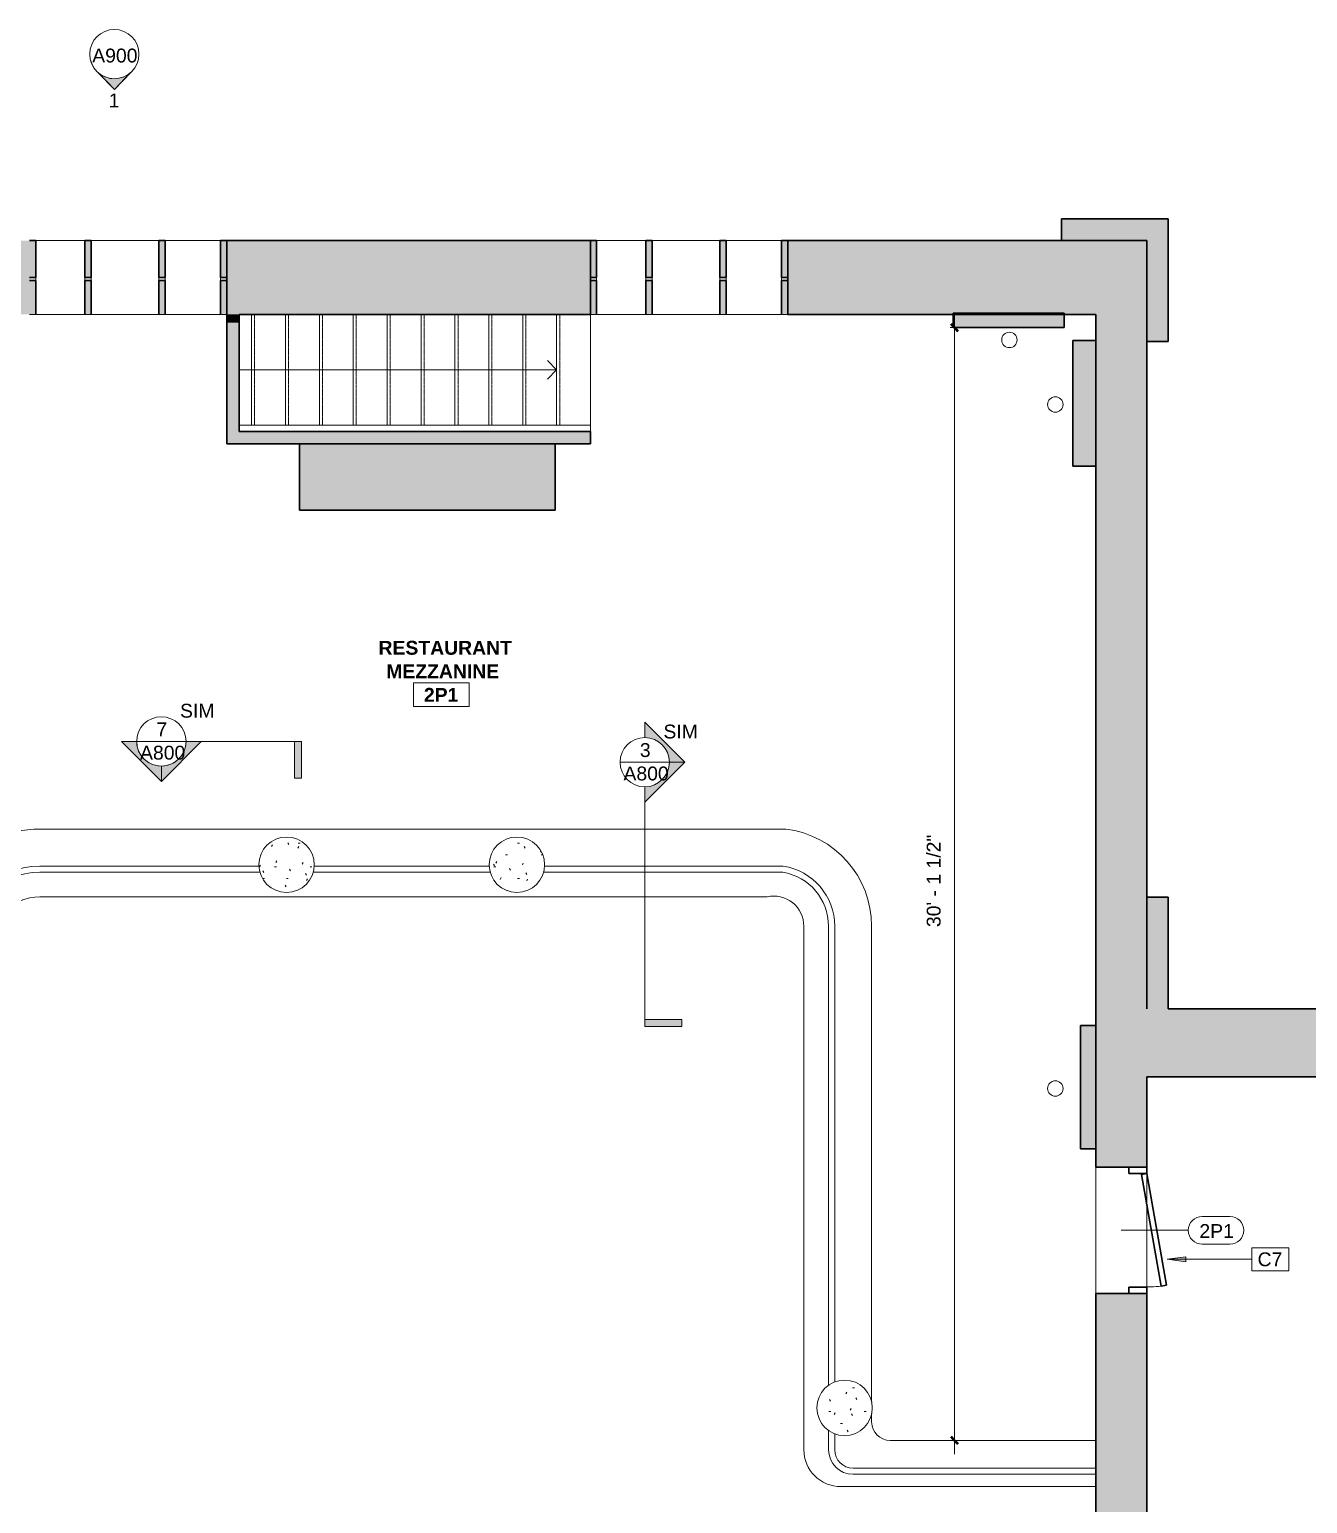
# Model space of a CAD drawing. Header units: inches. Extents: x -1176 to 1507, y -2587 to 978.
# Drawn here: x 118.2 to 533, y 428.4 to 907 of the extents above; entities that cross this region are included whole.
import ezdxf

# ---------------------------------------------------------------- set-up
doc = ezdxf.new("R2010")
doc.units = ezdxf.units.IN
doc.header["$MEASUREMENT"] = 0
doc.linetypes.add('Overhead 1_16_', pattern=[0.101562, 0.0625, -0.039062])
for name, color, linetype, lineweight in [('A-ANNO-DIMS', 211, 'Continuous', 9), ('A-ANNO-DIMS-48', 211, 'Continuous', 9), ('A-ANNO-KEYN', 231, 'Continuous', 9), ('A-AREA-IDEN', 2, 'Continuous', 9), ('A-DOOR', 31, 'Continuous', 18), ('A-DOOR-FRAM', 31, 'Continuous', 30), ('A-DOOR-IDEN', 31, 'Continuous', 9), ('A-FLOR', 192, 'Continuous', 18), ('A-FLOR-HRAL', 11, 'Continuous', 18), ('A-GENM', 13, 'Continuous', 18), ('A-GLAZ', 151, 'Continuous', 18), ('A-WALL', 113, 'Continuous', 18), ('A-WALL-PATT', 111, 'Continuous', 18), ('G-ANNO-SYMB', 111, 'Continuous', 9), ('I-WALL', 2, 'Continuous', 18), ('S-COLS', 52, 'Continuous', 18), ('S-STRS', 31, 'Continuous', 18), ('S-STRS-ANNO', 31, 'Continuous', 9)]:
    doc.layers.add(name, color=color, linetype=linetype, lineweight=lineweight)
doc.styles.add('Arial', font='arial.ttf', dxfattribs={"height": 4.5})
doc.styles.add('Swis721 Lt BT', font='swissl.ttf', dxfattribs={"height": 4.5})
doc.styles.add('Swis721 Lt BT_B', font='', dxfattribs={"height": 4.5})
doc.styles.get('Swis721 Lt BT_B').set_extended_font_data('Swis721 Lt BT', bold=True)
doc.dimstyles.new('OTJ_-_3_32__Linear__1_2__Tolerance_1', dxfattribs={"dimscale": 12, "dimtxt": 4.748918, "dimasz": 0.1875, "dimexe": 0.375, "dimexo": 0.25, "dimgap": 0.25, "dimtad": 1, "dimdec": 1, "dimrnd": 0.5, "dimzin": 3, "dimdsep": 46, "dimlunit": 4, "dimtxsty": 'Swis721 Lt BT', "dimblk1": 'OBLIQUE', "dimblk2": 'OBLIQUE', "dimsah": 1, "dimcen": 0.09, "dimdle": 0.375, "dimazin": 0, "dimtfac": 1, "dimtdec": 4, "dimtix": 1, "dimtmove": 0, "dimatfit": 3, "dimfxl": 1, "dimtvp": 1, "dimfrac": 2, "dimtolj": 1, "dimtzin": 0, "dimarcsym": 2})

# ---------------------------------------------------------------- blocks, each defined once
blk = doc.blocks.new('Concrete-Round-Column - 18_-V1-2nd Floor Construction')
at = {"layer": 'S-COLS', "lineweight": 9}
h = blk.add_hatch(dxfattribs=at)
h.set_pattern_fill('FP_2', color=256, style=0, pattern_type=2)
h.set_pattern_definition([(0, (-201.635, -635.843), (15.36, 3.84), [0.634, -10.886, 0.634, -10.886, -61.44]), (0, (-201.635, -635.843), (15.36, 3.84), [-23.04, 0.634, -22.406, 0.634, -10.886, -26.88]), (0, (-201.635, -635.843), (15.36, 3.84), [-57.6, 0.634, -7.046, 0.634, -18.566]), (120, (-195.875, -633.923), (-11.005538, 11.38215), [0.634, -10.886, 0.634, -10.886, -61.44]), (120, (-195.875, -633.923), (-11.005538, 11.38215), [-23.04, 0.634, -22.406, 0.634, -10.886, -26.88]), (120, (-195.875, -633.923), (-11.005538, 11.38215), [-57.6, 0.634, -7.046, 0.634, -18.566]), (240, (-193.955, -626.243), (-4.354462, -15.22215), [0.634, -10.886, 0.634, -10.886, -61.44]), (240, (-193.955, -626.243), (-4.354462, -15.22215), [-23.04, 0.634, -22.406, 0.634, -10.886, -26.88]), (240, (-193.955, -626.243), (-4.354462, -15.22215), [-57.6, 0.634, -7.046, 0.634, -18.566])])
h.paths.add_polyline_path([(0, -9), (2, -8.77), (3.9, -8.11), (5.61, -7.04), (7.04, -5.61), (8.11, -3.9), (8.77, -2), (9, 0), (8.77, 2), (8.11, 3.9), (7.04, 5.61), (5.61, 7.04), (3.9, 8.11), (2, 8.77), (0, 9), (-2, 8.77), (-3.9, 8.11), (-5.61, 7.04), (-7.04, 5.61), (-8.11, 3.9), (-8.77, 2), (-9, 0), (-8.77, -2), (-8.11, -3.9), (-7.04, -5.61), (-5.61, -7.04), (-3.9, -8.11), (-2, -8.77)], flags=0)
for start, end in [(0, 180), (180, 0)]:
    blk.add_arc((0, 0), 9, start, end, dxfattribs=at)
blk = doc.blocks.new('Concrete-Round-Column - 18_-V2-2nd Floor Construction')
at = {"layer": 'S-COLS', "lineweight": 9}
h = blk.add_hatch(dxfattribs=at)
h.set_pattern_fill('FP_3', color=256, style=0, pattern_type=2)
h.set_pattern_definition([(0, (-276.385, -635.843), (15.36, 3.84), [0.634, -10.886, 0.634, -10.886, -61.44]), (0, (-276.385, -635.843), (15.36, 3.84), [-23.04, 0.634, -22.406, 0.634, -10.886, -26.88]), (0, (-276.385, -635.843), (15.36, 3.84), [-57.6, 0.634, -7.046, 0.634, -18.566]), (120, (-270.625, -633.923), (-11.005538, 11.38215), [0.634, -10.886, 0.634, -10.886, -61.44]), (120, (-270.625, -633.923), (-11.005538, 11.38215), [-23.04, 0.634, -22.406, 0.634, -10.886, -26.88]), (120, (-270.625, -633.923), (-11.005538, 11.38215), [-57.6, 0.634, -7.046, 0.634, -18.566]), (240, (-268.705, -626.243), (-4.354462, -15.22215), [0.634, -10.886, 0.634, -10.886, -61.44]), (240, (-268.705, -626.243), (-4.354462, -15.22215), [-23.04, 0.634, -22.406, 0.634, -10.886, -26.88]), (240, (-268.705, -626.243), (-4.354462, -15.22215), [-57.6, 0.634, -7.046, 0.634, -18.566])])
h.paths.add_polyline_path([(0, -9), (2, -8.77), (3.9, -8.11), (5.61, -7.04), (7.04, -5.61), (8.11, -3.9), (8.77, -2), (9, 0), (8.77, 2), (8.11, 3.9), (7.04, 5.61), (5.61, 7.04), (3.9, 8.11), (2, 8.77), (0, 9), (-2, 8.77), (-3.9, 8.11), (-5.61, 7.04), (-7.04, 5.61), (-8.11, 3.9), (-8.77, 2), (-9, 0), (-8.77, -2), (-8.11, -3.9), (-7.04, -5.61), (-5.61, -7.04), (-3.9, -8.11), (-2, -8.77)], flags=0)
for start, end in [(0, 180), (180, 0)]:
    blk.add_arc((0, 0), 9, start, end, dxfattribs=at)
blk = doc.blocks.new('Concrete-Round-Column - 18_-V3-2nd Floor Construction')
at = {"layer": 'S-COLS', "lineweight": 9}
h = blk.add_hatch(dxfattribs=at)
h.set_pattern_fill('FP_4', color=256, style=0, pattern_type=2)
h.set_pattern_definition([(0, (-382.73, -459.504), (15.36, 3.84), [0.634, -10.886, 0.634, -10.886, -61.44]), (0, (-382.73, -459.504), (15.36, 3.84), [-23.04, 0.634, -22.406, 0.634, -10.886, -26.88]), (0, (-382.73, -459.504), (15.36, 3.84), [-57.6, 0.634, -7.046, 0.634, -18.566]), (120, (-376.97, -457.584), (-11.005538, 11.38215), [0.634, -10.886, 0.634, -10.886, -61.44]), (120, (-376.97, -457.584), (-11.005538, 11.38215), [-23.04, 0.634, -22.406, 0.634, -10.886, -26.88]), (120, (-376.97, -457.584), (-11.005538, 11.38215), [-57.6, 0.634, -7.046, 0.634, -18.566]), (240, (-375.05, -449.904), (-4.354462, -15.22215), [0.634, -10.886, 0.634, -10.886, -61.44]), (240, (-375.05, -449.904), (-4.354462, -15.22215), [-23.04, 0.634, -22.406, 0.634, -10.886, -26.88]), (240, (-375.05, -449.904), (-4.354462, -15.22215), [-57.6, 0.634, -7.046, 0.634, -18.566])])
h.paths.add_polyline_path([(0, -9), (2, -8.77), (3.9, -8.11), (5.61, -7.04), (7.04, -5.61), (8.11, -3.9), (8.77, -2), (9, 0), (8.77, 2), (8.11, 3.9), (7.04, 5.61), (5.61, 7.04), (3.9, 8.11), (2, 8.77), (0, 9), (-2, 8.77), (-3.9, 8.11), (-5.61, 7.04), (-7.04, 5.61), (-8.11, 3.9), (-8.77, 2), (-9, 0), (-8.77, -2), (-8.11, -3.9), (-7.04, -5.61), (-5.61, -7.04), (-3.9, -8.11), (-2, -8.77)], flags=0)
for start, end in [(0, 180), (180, 0)]:
    blk.add_arc((0, 0), 9, start, end, dxfattribs=at)
blk = doc.blocks.new('Chapel Windows - Chapel Windows-5456359-2nd Floor Construction')
at = {"layer": 'A-GLAZ'}
h = blk.add_hatch(color=250, dxfattribs=at)
h.paths.add_polyline_path([(30, -12), (32, -12), (32, -1), (30, -1)], flags=0)
h.paths.add_polyline_path([(10, -12), (12, -12), (12, -1), (10, -1)], flags=0)
h.paths.add_polyline_path([(-12, -12), (-12, -1), (-14, -1), (-14, -12)], flags=0)
h.paths.add_polyline_path([(-32, -12), (-30, -12), (-30, -1), (-32, -1)], flags=0)
h.paths.add_polyline_path([(32, 0), (32, 12), (30, 12), (30, 0)], flags=0)
h.paths.add_polyline_path([(10, 0), (12, 0), (12, 12), (10, 12)], flags=0)
h.paths.add_polyline_path([(-12, 0), (-12, 12), (-14, 12), (-14, 0)], flags=0)
h.paths.add_polyline_path([(-30, 0), (-30, 12), (-32, 12), (-32, 0)], flags=0)
at = {"layer": 'A-GLAZ', "color": 8, "lineweight": 30}
for p, q in [((-30, 12), (-32, 12)), ((-30, 0), (-30, 12)), ((-12, 12), (-14, 12)), ((-14, 12), (-14, 0)), ((-12, 0), (-12, 12)), ((12, 12), (10, 12)), ((10, 12), (10, 0)), ((12, 0), (12, 12)), ((32, 12), (30, 12)), ((30, 12), (30, 0)), ((-32, 0), (-30, 0)), ((-14, 0), (-12, 0)), ((10, 0), (12, 0)), ((30, 0), (32, 0)), ((-30, -1), (-32, -1)), ((-30, -12), (-30, -1)), ((-12, -1), (-14, -1)), ((-14, -1), (-14, -12)), ((-12, -12), (-12, -1)), ((12, -1), (10, -1)), ((10, -1), (10, -12)), ((12, -12), (12, -1)), ((32, -1), (30, -1)), ((30, -1), (30, -12))]:
    blk.add_line(p, q, dxfattribs=at)
at = {"layer": 'A-GLAZ'}
for p, q in [((-30, 12), (-14, 12)), ((-12, 12), (10, 12)), ((12, 12), (30, 12)), ((-30, 0), (-30, -1)), ((-14, -1), (-14, 0)), ((-12, 0), (-12, -1)), ((10, -1), (10, 0)), ((12, 0), (12, -1)), ((30, -1), (30, 0))]:
    blk.add_line(p, q, dxfattribs=at)
blk = doc.blocks.new('Top Rail Type - Top Rail_Internal_-5277632-2nd Floor Construction')
at = {"layer": 'A-FLOR-HRAL', "lineweight": 9}
for p, q in [((121.62, 635.42), (192.68, 635.42)), ((193.01, 633.42), (121.62, 633.42)), ((267.76, 633.42), (210.26, 633.42)), ((210.59, 635.42), (267.43, 635.42)), ((362.69, 633.42), (285.01, 633.42)), ((285.34, 635.42), (362.85, 635.42)), ((377.52, 466.79), (377.52, 615.91)), ((379.52, 615.91), (379.52, 467.86)), ((95.04, 468.48), (95.04, 608.95)), ((97.04, 608.94), (97.04, 468.22)), ((95.04, 445.92), (95.04, 450.52)), ((97.04, 450.79), (97.04, 445.92)), ((377.52, 445.92), (377.52, 452.21)), ((379.52, 451.15), (379.52, 445.92)), ((18.22, 439.92), (89.04, 439.92)), ((89.04, 437.92), (18.22, 437.92)), ((385.52, 439.92), (464.28, 439.92)), ((464.28, 437.92), (385.52, 437.92))]:
    blk.add_line(p, q, dxfattribs=at)
for centre, radius, start, end in [((121.62, 608.84), 26.58, 90, 179.7726), ((121.62, 608.84), 24.58, 90, 179.7726), ((359.77, 615.91), 17.75, 360, 80.5527), ((359.77, 615.91), 19.75, 0, 81.0448), ((89.04, 445.92), 8, 270, 0), ((89.04, 445.92), 6, 270, 0), ((385.52, 445.92), 8, 180, 270), ((385.52, 445.92), 6, 180, 270)]:
    blk.add_arc(centre, radius, start, end, dxfattribs=at)
blk = doc.blocks.new('Top Rail Type - Top Rail_Internal_-V11-2nd Floor Construction')
at = {"layer": 'A-FLOR-HRAL', "lineweight": 9}
for p, q in [((192.68, 635.42), (121.62, 635.42)), ((193.01, 633.42), (121.62, 633.42)), ((267.76, 633.42), (210.26, 633.42)), ((267.43, 635.42), (210.59, 635.42)), ((362.69, 633.42), (285.01, 633.42)), ((362.85, 635.42), (285.34, 635.42)), ((377.52, 466.79), (377.52, 615.91)), ((379.52, 467.86), (379.52, 615.91)), ((95.04, 608.94), (95.04, 468.48)), ((97.04, 608.94), (97.04, 468.22)), ((95.04, 450.52), (95.04, 445.92)), ((97.04, 450.79), (97.04, 445.92)), ((377.52, 445.92), (377.52, 452.21)), ((379.52, 445.92), (379.52, 451.15)), ((89.04, 439.92), (18.22, 439.92)), ((89.04, 437.92), (18.22, 437.92)), ((464.28, 439.92), (385.52, 439.92)), ((464.28, 437.92), (385.52, 437.92))]:
    blk.add_line(p, q, dxfattribs=at)
for centre, radius, start, end in [((121.62, 608.84), 26.58, 90, 179.7769), ((121.62, 608.84), 24.58, 90, 179.768), ((359.77, 615.91), 17.75, 360, 80.5527), ((359.77, 615.91), 19.75, 360, 81.0448), ((89.04, 445.92), 6, 270, 0), ((89.04, 445.92), 8, 270, 0), ((385.52, 445.92), 8, 180, 270), ((385.52, 445.92), 6, 180, 270)]:
    blk.add_arc(centre, radius, start, end, dxfattribs=at)
blk = doc.blocks.new('organ1 - organ-7059108-2nd Floor Construction')
at = {"layer": 'A-GENM', "lineweight": 30}
blk.add_hatch(color=10, dxfattribs=at).paths.add_polyline_path([(264.29, 751.01), (288.86, 751.01), (288.86, 772.52), (205.86, 772.52), (205.86, 751.01)], flags=0)
at = {"layer": 'A-GENM', "color": 8, "lineweight": 30}
for p, q in [((205.86, 772.52), (288.86, 772.52)), ((205.86, 751.01), (205.86, 772.52)), ((288.86, 751.01), (288.86, 772.52)), ((288.86, 751.01), (205.86, 751.01))]:
    blk.add_line(p, q, dxfattribs=at)
blk = doc.blocks.new('Single Flush - D2 3_1_ X 8_-8327709-2nd Floor Construction')
at = {"layer": 'A-DOOR', "color": 8, "lineweight": 30}
for p, q in [((-18.15, -12.92), (18.1, -6.53)), ((18.41, -8.25), (-17.85, -14.64)), ((18.1, -6.53), (18.41, -8.25)), ((-17.85, -14.64), (-18.15, -12.92))]:
    blk.add_line(p, q, dxfattribs=at)
at = {"layer": 'A-DOOR', "lineweight": 9}
blk.add_arc((18.41, -8.25), 36.81, 179.5, 190, dxfattribs=at)
at = {"layer": 'A-DOOR-FRAM', "color": 8}
for p, q in [((-20.5, -2.5), (-20.5, -8.25)), ((-20.5, -2.5), (-18.5, -2.5)), ((-18.5, -2.5), (-18.5, -8.25)), ((18.5, -2.5), (18.5, -8.25)), ((18.5, -2.5), (20.5, -2.5)), ((20.5, -2.5), (20.5, -8.25)), ((-20.5, -8.25), (-18.5, -8.25)), ((18.5, -8.25), (20.5, -8.25))]:
    blk.add_line(p, q, dxfattribs=at)
blk = doc.blocks.new('Elevation - Filled Arrow 2-347888-2nd Floor Construction')
at = {"layer": 'G-ANNO-SYMB'}
blk.add_circle((0, 0), 0.1664, dxfattribs=at)
blk = doc.blocks.new('Elevation - Filled Arrow-151867-2nd Floor Construction')
at = {"layer": 'G-ANNO-SYMB'}
h = blk.add_hatch(color=256, dxfattribs=at)
edge = h.paths.add_edge_path(flags=0)
edge.add_line((0, 0.2393), (0.1103, 0.1247))
edge.add_arc((-0.0002, -0.0002), 0.1667, 48.49802, 130.55707)
edge.add_line((-0.1085, 0.1265), (0, 0.2393))
for p, q in [((0, 0.2393), (-0.1085, 0.1265)), ((-0.1084, 0.1266), (0, 0.2393)), ((0, 0.2393), (-0.1084, 0.1266)), ((0, 0.2393), (0.11, 0.1249)), ((0.1103, 0.1247), (0, 0.2393))]:
    blk.add_line(p, q, dxfattribs=at)
blk.add_arc((-0.0002, -0.0002), 0.1667, 48.49802, 130.55707, dxfattribs=at)
blk.add_ellipse((-0.0002, -0.0001), major_axis=(-0.1667, 0), ratio=0.999376, start_param=3.141593, end_param=6.283185, dxfattribs=at)
blk = doc.blocks.new('Section - 3_32_ x 3_8_-334918-2nd Floor Construction')
at = {"layer": 'G-ANNO-SYMB'}
blk.add_hatch(color=256, dxfattribs=at).paths.add_polyline_path([(0, 0.2495), (0, 0), (-0.0469, 0), (-0.0469, 0.2495)], flags=0)
for p, q in [((0, 0.2495), (-0.0469, 0.2495)), ((-0.0469, 0.2495), (-0.0469, 0)), ((0, 0), (0, 0.2495)), ((-0.0469, 0), (0, 0))]:
    blk.add_line(p, q, dxfattribs=at)
blk = doc.blocks.new('Section - Section Head - Filled-1367765-2nd Floor Construction')
at = {"layer": 'G-ANNO-SYMB'}
h = blk.add_hatch(color=256, dxfattribs=at)
edge = h.paths.add_edge_path(flags=0)
edge.add_line((-0.5202, 0), (-0.25, 0.2702))
edge.add_line((-0.25, 0.2702), (-0.25, 0.1667))
edge.add_arc((-0.25, 0), 0.1667, 90, 180)
edge.add_line((-0.4167, 0), (-0.5202, 0))
h = blk.add_hatch(color=256, dxfattribs=at)
edge = h.paths.add_edge_path(flags=0)
edge.add_line((0.0202, 0), (-0.0833, 0))
edge.add_arc((-0.25, 0), 0.1667, 0, 90)
edge.add_line((-0.25, 0.1667), (-0.25, 0.2702))
edge.add_line((-0.25, 0.2702), (0.0202, 0))
for p, q in [((-0.25, 0.2702), (-0.5202, 0)), ((-0.25, 0.2702), (-0.5202, 0)), ((-0.25, 0.2702), (0.0202, 0)), ((-0.25, 0.1667), (-0.25, 0.2702)), ((0.0202, 0), (-0.25, 0.2702)), ((-0.25, 0.2702), (-0.25, 0.1667)), ((-0.5202, 0), (-0.4167, 0)), ((-0.0833, 0), (0.0202, 0)), ((-0.5202, 0), (-0.4167, 0)), ((-0.4167, 0), (-0.5202, 0)), ((0.0202, 0), (-0.0833, 0)), ((-0.0833, 0), (0.0202, 0))]:
    blk.add_line(p, q, dxfattribs=at)
for start, end in [(0, 180), (360, 180), (90, 180), (0, 90), (180, 360)]:
    blk.add_arc((-0.25, 0), 0.1667, start, end, dxfattribs=at)
blk = doc.blocks.new('Room Tag - Room Name and Number-3379422-2nd Floor Construction')
at = {"layer": 'A-AREA-IDEN'}
for p, q in [((-0.1881, -0.1636), (-0.1881, -0.0018)), ((-0.1881, -0.0018), (0.1869, -0.0018)), ((0.1869, -0.0018), (-0.1881, -0.0018)), ((-0.1881, -0.0018), (-0.1881, -0.1636)), ((0.1869, -0.0018), (0.1869, -0.1636)), ((0.1869, -0.1636), (0.1869, -0.0018)), ((0.1869, -0.1636), (-0.1881, -0.1636)), ((-0.1881, -0.1636), (0.1869, -0.1636))]:
    blk.add_line(p, q, dxfattribs=at)
blk = doc.blocks.new('DIMBLOCK74-2nd Floor Construction')
at = {"layer": 'A-ANNO-DIMS-48'}
for p, q in [((418.4, 814.75), (418.4, 444.42)), ((416.99, 810.25), (422.9, 810.25)), ((418.4, 810.25), (416.99, 810.25)), ((416.99, 448.92), (422.9, 448.92)), ((418.4, 448.92), (416.99, 448.92))]:
    blk.add_line(p, q, dxfattribs=at)
at = {"layer": 'A-ANNO-DIMS-48', "lineweight": 50}
for p, q in [((418.4, 810.25), (417.28, 811.38)), ((418.4, 810.25), (419.53, 809.13)), ((418.4, 448.92), (417.28, 450.05)), ((418.4, 448.92), (419.53, 447.8))]:
    blk.add_line(p, q, dxfattribs=at)
at = {"layer": 'A-ANNO-DIMS-48', "color": 0, "insert": (409.4, 615.6), "char_height": 4.5, "width": 33.559, "attachment_point": 1, "rotation": 90, "line_spacing_factor": 1.005062, "style": 'Swis721 Lt BT'}
blk.add_mtext('30\' - 1 1/2"', dxfattribs=at)
blk = doc.blocks.new('_Oblique')
at = {"color": 0, "linetype": 'ByBlock', "lineweight": -2}
blk.add_line((-0.5, -0.5), (0.5, 0.5), dxfattribs=at)
blk = doc.blocks.new('Door Tag - Door Tag-41184-2nd Floor Construction')
at = {"layer": 'A-DOOR-IDEN'}
for p, q in [((-0.09375, 0.09375), (0.09375, 0.09375)), ((-0.09375, -0.09375), (0.09375, -0.09375))]:
    blk.add_line(p, q, dxfattribs=at)
for centre, start, end in [((-0.09375, 0), 90, 270), ((0.09375, 0), 270, 90)]:
    blk.add_arc(centre, 0.09375, start, end, dxfattribs=at)
blk = doc.blocks.new('Keynote Tag - Keynote Number - Boxed-135510-2nd Floor Construction')
at = {"layer": 'A-ANNO-KEYN'}
for p, q in [((-0.125, -0.0792), (-0.125, 0.0781)), ((-0.125, 0.0781), (0.125, 0.0781)), ((0.125, 0.0781), (0.125, -0.0792)), ((-0.125, -0.0792), (0.125, -0.0792))]:
    blk.add_line(p, q, dxfattribs=at)

msp = doc.modelspace()

# ---------------------------------------------------------------- hatches: boundary and pattern name
at = {"layer": 'A-ANNO-KEYN'}
msp.add_hatch(color=256, dxfattribs=at).paths.add_polyline_path([(487.45, 507.73), (493.45, 506.94), (493.45, 508.52)], flags=0)
at = {"layer": 'A-WALL-PATT', "lineweight": 9}
msp.add_hatch(color=7, dxfattribs=at).paths.add_polyline_path([(487.78, 838.52), (487.78, 845.52), (453.09, 845.52), (453.09, 838.52), (480.78, 838.52)], flags=0)
h = msp.add_hatch(color=7, dxfattribs=at)
h.paths.add_polyline_path([(472.06, 814.52), (480.78, 814.52), (480.78, 838.52), (364.28, 838.52), (364.28, 814.52), (464.28, 814.52)], flags=0)
h.paths.add_polyline_path([(18.22, 814.52), (118.22, 814.52), (118.22, 838.52), (1.72, 838.52), (1.72, 814.52)], flags=0)
h.paths.add_polyline_path([(264.29, 814.52), (300.28, 814.52), (300.28, 838.52), (182.22, 838.52), (182.22, 814.52), (195.03, 814.52)], flags=0)
at = {"layer": 'A-WALL-PATT'}
for points in [[(480.78, 811.82), (487.78, 811.82), (487.78, 838.52), (480.78, 838.52)], [(186.22, 811.82), (186.22, 814.52), (182.22, 814.52), (182.22, 811.82)], [(453.99, 811.82), (453.99, 814.88), (417.99, 814.88), (417.99, 811.82), (437.43, 811.82)], [(464.28, 811.82), (480.78, 811.82), (480.78, 814.52), (464.28, 814.52)], [(182.22, 776.52), (186.22, 776.52), (186.22, 811.82), (182.22, 811.82), (182.22, 787.2)], [(453.99, 810.25), (453.99, 811.82), (417.99, 811.82), (417.99, 810.25), (437.43, 810.25)], [(480.78, 805.75), (487.78, 805.75), (487.78, 811.82), (480.78, 811.82)], [(456.78, 765.3), (464.28, 765.3), (464.28, 806.07), (456.78, 806.07), (456.78, 787.2)], [(300.28, 772.52), (300.28, 776.52), (182.22, 776.52), (182.22, 772.52), (264.29, 772.52)], [(487.78, 589.01), (487.78, 625.28), (480.78, 625.28), (480.78, 589.01)], [(480.78, 567.01), (495.15, 567.01), (495.15, 589.01), (480.78, 589.01)], [(459.28, 543.59), (464.28, 543.59), (464.28, 583.59), (459.28, 583.59), (459.28, 572.91)]]:
    msp.add_hatch(color=250, dxfattribs=at).paths.add_polyline_path(points, flags=0)
h = msp.add_hatch(color=250, dxfattribs=at)
h.paths.add_polyline_path([(480.78, -1.17), (480.78, 496.64), (464.28, 496.64), (464.28, -1.17)], flags=0)
h.paths.add_polyline_path([(472.06, 537.64), (480.78, 537.64), (480.78, 811.82), (464.28, 811.82), (464.28, 537.64)], flags=0)
h = msp.add_hatch(color=250, dxfattribs=at)
h.paths.add_polyline_path([(1211.24, 567.01), (1211.24, 589.01), (1167.7, 589.01), (1167.7, 567.01)], flags=0)
h.paths.add_polyline_path([(697.15, 567.01), (745.99, 567.01), (745.99, 589.01), (682.43, 589.01), (682.43, 567.01), (692.2, 567.01)], flags=0)
h.paths.add_polyline_path([(1130.2, 567.01), (1130.2, 589.01), (1068.64, 589.01), (1068.64, 567.01), (1130.01, 567.01)], flags=0)
h.paths.add_polyline_path([(783.49, 567.01), (837.04, 567.01), (837.04, 589.01), (783.49, 589.01)], flags=0)
h.paths.add_polyline_path([(1031.14, 567.01), (1031.14, 589.01), (977.59, 589.01), (977.59, 567.01)], flags=0)
h.paths.add_polyline_path([(940.09, 567.01), (940.09, 589.01), (874.54, 589.01), (874.54, 567.01), (924.02, 567.01)], flags=0)
h.paths.add_polyline_path([(644.93, 567.01), (644.93, 589.01), (576.53, 589.01), (576.53, 567.01), (606.02, 567.01)], flags=0)
h.paths.add_polyline_path([(495.15, 567.01), (539.03, 567.01), (539.03, 589.01), (495.15, 589.01)], flags=0)

# ---------------------------------------------------------------- linework, layer by layer
at = {"layer": 'A-ANNO-KEYN'}
for p, q in [((493.45, 508.52), (487.45, 507.73)), ((487.45, 507.73), (493.45, 506.94)), ((487.45, 507.73), (514.91, 507.73)), ((493.45, 506.94), (493.45, 508.52))]:
    msp.add_line(p, q, dxfattribs=at)
at = {"layer": 'A-DOOR-IDEN'}
msp.add_line((472.53, 517.14), (494.28, 517.14), dxfattribs=at)
at = {"layer": 'A-FLOR'}
for p, q in [((182.22, 814.52), (118.22, 814.52)), ((364.28, 814.52), (300.28, 814.52)), ((363.68, 647.42), (121.62, 647.42)), ((121.62, 625.42), (357.62, 625.42)), ((369.52, 615.91), (369.52, 445.92)), ((391.52, 461.34), (391.52, 615.91)), ((464.28, 496.64), (464.28, 537.64)), ((480.78, 537.64), (480.78, 496.64)), ((391.52, 454.92), (391.52, 457.66)), ((464.28, 448.92), (397.52, 448.92)), ((381.52, 433.92), (464.28, 433.92))]:
    msp.add_line(p, q, dxfattribs=at)
for centre, radius, start, end in [((436.22, 806.23), 2.5, 0, 180), ((436.22, 806.23), 2.5, 180, 0), ((451.13, 785.27), 2.5, 0, 180), ((451.13, 785.27), 2.5, 180, 0), ((121.62, 608.84), 38.58, 90, 179.8148), ((359.77, 615.91), 31.75, 0, 82.9398), ((121.62, 608.84), 16.58, 90, 179.7175), ((359.77, 615.91), 9.75, 0, 102.7588), ((451.13, 563.18), 2.5, 0, 180), ((451.13, 563.18), 2.5, 180, 0), ((397.52, 454.92), 6, 180, 270), ((381.52, 445.92), 12, 180, 270)]:
    msp.add_arc(centre, radius, start, end, dxfattribs=at)
at = {"layer": 'A-WALL', "color": 8, "lineweight": 30}
for p, q in [((487.78, 845.52), (453.09, 845.52)), ((453.09, 845.52), (453.09, 838.52)), ((487.78, 845.52), (487.78, 805.75)), ((300.28, 838.52), (182.22, 838.52)), ((182.22, 772.52), (182.22, 838.52)), ((300.28, 814.52), (300.28, 838.52)), ((364.28, 838.52), (364.28, 814.52)), ((364.28, 838.52), (480.78, 838.52)), ((480.78, 838.52), (480.78, 625.28)), ((186.22, 814.52), (300.28, 814.52)), ((186.22, 776.52), (186.22, 814.52)), ((364.28, 814.52), (464.28, 814.52)), ((417.99, 814.88), (417.99, 810.25)), ((417.99, 814.88), (453.99, 814.88)), ((453.99, 814.88), (453.99, 810.25)), ((464.28, 537.64), (464.28, 814.52)), ((453.99, 810.25), (417.99, 810.25)), ((456.78, 765.3), (456.78, 806.07)), ((456.78, 806.07), (464.28, 806.07)), ((480.78, 805.75), (487.78, 805.75)), ((186.22, 776.52), (300.28, 776.52)), ((300.28, 772.52), (300.28, 776.52)), ((300.28, 772.52), (182.22, 772.52)), ((456.78, 765.3), (464.28, 765.3)), ((480.78, 589.01), (480.78, 625.28)), ((480.78, 625.28), (487.78, 625.28)), ((487.78, 625.28), (487.78, 589.01)), ((539.03, 589.01), (487.78, 589.01)), ((539.03, 567.01), (480.78, 567.01)), ((480.78, 537.64), (480.78, 567.01)), ((464.28, 537.64), (480.78, 537.64)), ((464.28, 22.83), (464.28, 496.64)), ((464.28, 496.64), (480.78, 496.64)), ((480.78, 409.14), (480.78, 496.64))]:
    msp.add_line(p, q, dxfattribs=at)
at = {"layer": 'G-ANNO-SYMB'}
for p, q in [((153.01, 675.88), (169.01, 675.88)), ((173.01, 675.88), (204.21, 675.88)), ((309.89, 669.13), (325.89, 669.13)), ((317.89, 657.13), (317.89, 585.62))]:
    msp.add_line(p, q, dxfattribs=at)
at = {"layer": 'I-WALL', "color": 8, "lineweight": 30}
for p, q in [((459.28, 543.59), (459.28, 583.59)), ((459.28, 583.59), (464.28, 583.59)), ((459.28, 543.59), (464.28, 543.59))]:
    msp.add_line(p, q, dxfattribs=at)
at = {"layer": 'S-STRS', "lineweight": 9}
for p, q in [((190.28, 814.52), (190.28, 778.52)), ((201.28, 814.52), (201.28, 778.52)), ((212.28, 814.52), (212.28, 778.52)), ((223.28, 814.52), (223.28, 778.52)), ((234.28, 814.52), (234.28, 778.52)), ((245.28, 814.52), (245.28, 778.52)), ((256.28, 814.52), (256.28, 778.52)), ((267.28, 814.52), (267.28, 778.52)), ((278.28, 814.52), (278.28, 778.52)), ((289.28, 814.52), (289.28, 778.52)), ((300.28, 814.52), (300.28, 778.52)), ((186.22, 778.52), (190.28, 778.52)), ((190.28, 778.52), (201.28, 778.52)), ((201.28, 778.52), (212.28, 778.52)), ((212.28, 778.52), (223.28, 778.52)), ((223.28, 778.52), (234.28, 778.52)), ((234.28, 778.52), (245.28, 778.52)), ((245.28, 778.52), (256.28, 778.52)), ((256.28, 778.52), (267.28, 778.52)), ((267.28, 778.52), (278.28, 778.52)), ((278.28, 778.52), (289.28, 778.52)), ((289.28, 778.52), (300.28, 778.52)), ((300.28, 776.52), (300.28, 778.52))]:
    msp.add_line(p, q, dxfattribs=at)
at = {"layer": 'S-STRS', "linetype": 'Overhead 1_16_', "lineweight": 9}
for p, q in [((191.28, 814.52), (191.28, 778.52)), ((202.28, 814.52), (202.28, 778.52)), ((213.28, 814.52), (213.28, 778.52)), ((224.28, 814.52), (224.28, 778.52)), ((235.28, 814.52), (235.28, 778.52)), ((246.28, 814.52), (246.28, 778.52)), ((257.28, 814.52), (257.28, 778.52)), ((268.28, 814.52), (268.28, 778.52)), ((279.28, 814.52), (279.28, 778.52)), ((290.28, 814.52), (290.28, 778.52))]:
    msp.add_line(p, q, dxfattribs=at)
at = {"layer": 'S-STRS-ANNO'}
for p, q in [((289.28, 796.52), (286.28, 799.52)), ((186.22, 796.52), (190.28, 796.52)), ((190.28, 796.52), (201.28, 796.52)), ((201.28, 796.52), (212.28, 796.52)), ((212.28, 796.52), (223.28, 796.52)), ((223.28, 796.52), (234.28, 796.52)), ((234.28, 796.52), (245.28, 796.52)), ((245.28, 796.52), (256.28, 796.52)), ((256.28, 796.52), (267.28, 796.52)), ((267.28, 796.52), (278.28, 796.52)), ((278.28, 796.52), (289.28, 796.52)), ((289.28, 796.52), (286.28, 793.52))]:
    msp.add_line(p, q, dxfattribs=at)

# ---------------------------------------------------------------- block references
at = {"layer": 'A-ANNO-KEYN', "xscale": 47.99999999999997, "yscale": 47.99999999999997, "zscale": 47.99999999999997}
msp.add_blockref('Keynote Tag - Keynote Number - Boxed-135510-2nd Floor Construction', (520.91, 507.75), dxfattribs=at)
at = {"layer": 'A-AREA-IDEN', "xscale": 47.99999999999997, "yscale": 47.99999999999997, "zscale": 47.99999999999997}
msp.add_blockref('Room Tag - Room Name and Number-3379422-2nd Floor Construction', (251.91, 695.04), dxfattribs=at)
at = {"layer": 'A-DOOR', "rotation": 89.9999999999999}
msp.add_blockref('Single Flush - D2 3_1_ X 8_-8327709-2nd Floor Construction', (472.53, 517.14), dxfattribs=at)
at = {"layer": 'A-DOOR-IDEN', "xscale": 47.99999999999997, "yscale": 47.99999999999997, "zscale": 47.99999999999997}
msp.add_blockref('Door Tag - Door Tag-41184-2nd Floor Construction', (503.28, 517.14), dxfattribs=at)
at = {"layer": 'A-FLOR-HRAL', "lineweight": 9}
for name in ['Top Rail Type - Top Rail_Internal_-5277632-2nd Floor Construction', 'Top Rail Type - Top Rail_Internal_-V11-2nd Floor Construction']:
    msp.add_blockref(name, (0, 0), dxfattribs=at)
at = {"layer": 'A-GENM', "color": 8, "lineweight": 30}
msp.add_blockref('organ1 - organ-7059108-2nd Floor Construction', (0, 0), dxfattribs=at)
at = {"layer": 'A-GLAZ'}
for p in [(150.22, 826.52), (332.28, 826.52)]:
    msp.add_blockref('Chapel Windows - Chapel Windows-5456359-2nd Floor Construction', p, dxfattribs=at)
at = {"layer": 'G-ANNO-SYMB', "xscale": 47.99999999999997, "yscale": 47.99999999999997, "zscale": 47.99999999999997}
msp.add_blockref('Elevation - Filled Arrow 2-347888-2nd Floor Construction', (145.76, 899.05), dxfattribs=at)
at = {"layer": 'G-ANNO-SYMB', "extrusion": (0, 0, -1), "xscale": 47.99999999999997, "yscale": 47.99999999999997, "zscale": 47.99999999999997}
for name, p, rotation in [('Elevation - Filled Arrow-151867-2nd Floor Construction', (-145.76, 899.05), 180), ('Section - Section Head - Filled-1367765-2nd Floor Construction', (-173.01, 675.88), 180), ('Section - 3_32_ x 3_8_-334918-2nd Floor Construction', (-317.89, 585.62), 90.00000000000053)]:
    msp.add_blockref(name, p, dxfattribs=dict(at, rotation=rotation))
at = {"layer": 'G-ANNO-SYMB', "xscale": 47.99999999999997, "yscale": 47.99999999999997, "zscale": 47.99999999999997}
for name, p, rotation in [('Section - Section Head - Filled-1367765-2nd Floor Construction', (317.89, 657.13), 269.9999999999996), ('Section - 3_32_ x 3_8_-334918-2nd Floor Construction', (204.21, 675.88), 180)]:
    msp.add_blockref(name, p, dxfattribs=dict(at, rotation=rotation))
at = {"layer": 'S-COLS', "lineweight": 9}
for name, p in [('Concrete-Round-Column - 18_-V1-2nd Floor Construction', (201.64, 635.84)), ('Concrete-Round-Column - 18_-V2-2nd Floor Construction', (276.39, 635.84)), ('Concrete-Round-Column - 18_-V3-2nd Floor Construction', (382.73, 459.5))]:
    msp.add_blockref(name, p, dxfattribs=at)

# ---------------------------------------------------------------- texts
at = {"layer": 'A-ANNO-KEYN', "insert": (516.77, 509.98), "char_height": 4.5, "width": 9.8475, "attachment_point": 1, "style": 'Arial'}
msp.add_mtext('C7', dxfattribs=at)
at = {"layer": 'A-AREA-IDEN', "char_height": 4.5, "attachment_point": 1, "style": 'Swis721 Lt BT_B'}
for s, insert, width in [('RESTAURANT', (231.48, 708.53), 49.389), ('MEZZANINE', (233.98, 700.91), 43.329), ('2P1', (246.21, 693.24), 13.332)]:
    msp.add_mtext(s, dxfattribs=dict(at, insert=insert, width=width))
at = {"layer": 'A-DOOR-IDEN', "insert": (497.88, 519.15), "char_height": 4.5, "width": 12.8775, "attachment_point": 1, "style": 'Swis721 Lt BT'}
msp.add_mtext('2P1', dxfattribs=at)
at = {"layer": 'G-ANNO-SYMB', "char_height": 4.5, "attachment_point": 1}
for s, insert, width, style in [('A900', (138.58, 900.82), 17.877, 'Arial'), ('1', (143.9, 886.24), 4.0905, 'Swis721 Lt BT'), ('SIM', (167.06, 688.09), 12.8775, 'Swis721 Lt BT'), ('7', (159.41, 682.07), 4.0905, 'Swis721 Lt BT'), ('SIM', (323.95, 681.34), 12.8775, 'Swis721 Lt BT'), ('3', (316.3, 675.32), 4.0905, 'Swis721 Lt BT'), ('A800', (154.09, 674.48), 16.968, 'Swis721 Lt BT'), ('A800', (310.98, 667.72), 16.968, 'Swis721 Lt BT')]:
    msp.add_mtext(s, dxfattribs=dict(at, insert=insert, width=width, style=style))

# ---------------------------------------------------------------- dimensions: what is measured, and where the dimension line sits
at = {"layer": 'A-ANNO-DIMS'}
dim = msp.add_linear_dim(base=(418.4, 448.92), p1=(419.99, 810.25), p2=(419.99, 448.92), angle=90, dimstyle='OTJ_-_3_32__Linear__1_2__Tolerance_1', override={"dimpost": '<>', "dimfxl": 361.329124}, dxfattribs=at)
dim.commit()
dim.dimension.update_dxf_attribs({"geometry": 'DIMBLOCK74-2nd Floor Construction', "text_midpoint": (412.83, 629.59)})

doc.saveas('drawing.dxf')
